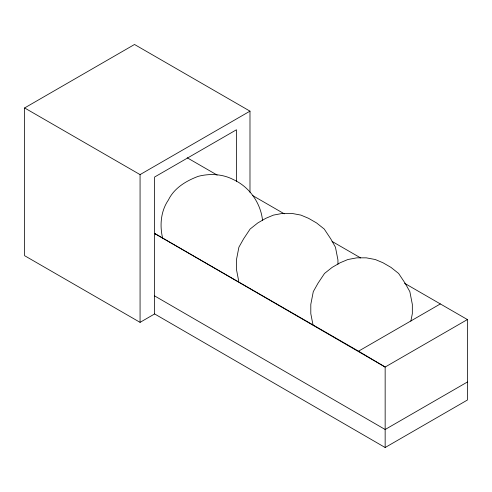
<?xml version="1.0" encoding="UTF-8"?>
<svg xmlns="http://www.w3.org/2000/svg" width="492" height="492" viewBox="0 0 492 492"><rect width="100%" height="100%" fill="white"/><g stroke="black" fill="none" stroke-linecap="round" stroke-linejoin="round"><path stroke-width="0.74" d="M410.869 321.159L412.333 313.662L412.333 304.376L409.848 291.639L405.125 283.238L398.618 273.454L390.968 267.377L382.93 262.734L375.285 259.524L366.294 257.839L356.841 257.839L347.85 259.524L340.206 262.734L332.161 267.377L324.517 273.454L318.01 283.238L313.287 291.639L310.803 304.376L310.803 313.662L312.992 324.904M236.461 181.646L236.461 129.765L154.629 177.009L154.629 313.945L140.066 322.352L24.6 255.692L24.6 107.945L134.519 44.483L249.985 111.149L249.985 192.292M24.6 107.945L140.066 174.611L249.985 111.149M155.693 234.475A71.611 41.34 -60 0 1 154.629 233.466L358.52 351.183L440.346 303.939M467.4 319.554L385.156 367.038L385.156 447.517L467.4 400.033L467.4 319.554L404.486 283.232M467.4 382.013L385.156 429.498L154.629 295.926M187.194 157.778L217.157 175.078M252.402 195.422L284.278 213.829M332.094 241.437L360.654 257.925M154.629 233.466L385.156 367.038L358.52 351.183M154.629 313.945L385.156 447.517M262.55 220.441C260.723 203.005 249.37 186.819 233.294 179.549C222.544 173.959 209.82 173.332 198.215 176.345C186.117 180.89 174.193 188.012 168.375 200.053C160.693 211.179 159.525 225.828 162.772 238.718M238.749 281.233L236.412 269.241L236.412 259.954L238.897 247.212L243.62 238.817L250.127 229.032L257.771 222.956L265.815 218.313L273.46 215.102L282.451 213.417L291.904 213.417L300.889 215.102L308.539 218.313L316.577 222.956L324.228 229.032L330.729 238.817L335.458 247.212L337.942 259.954L337.942 264.241M140.066 174.611L140.066 322.352"/></g></svg>
